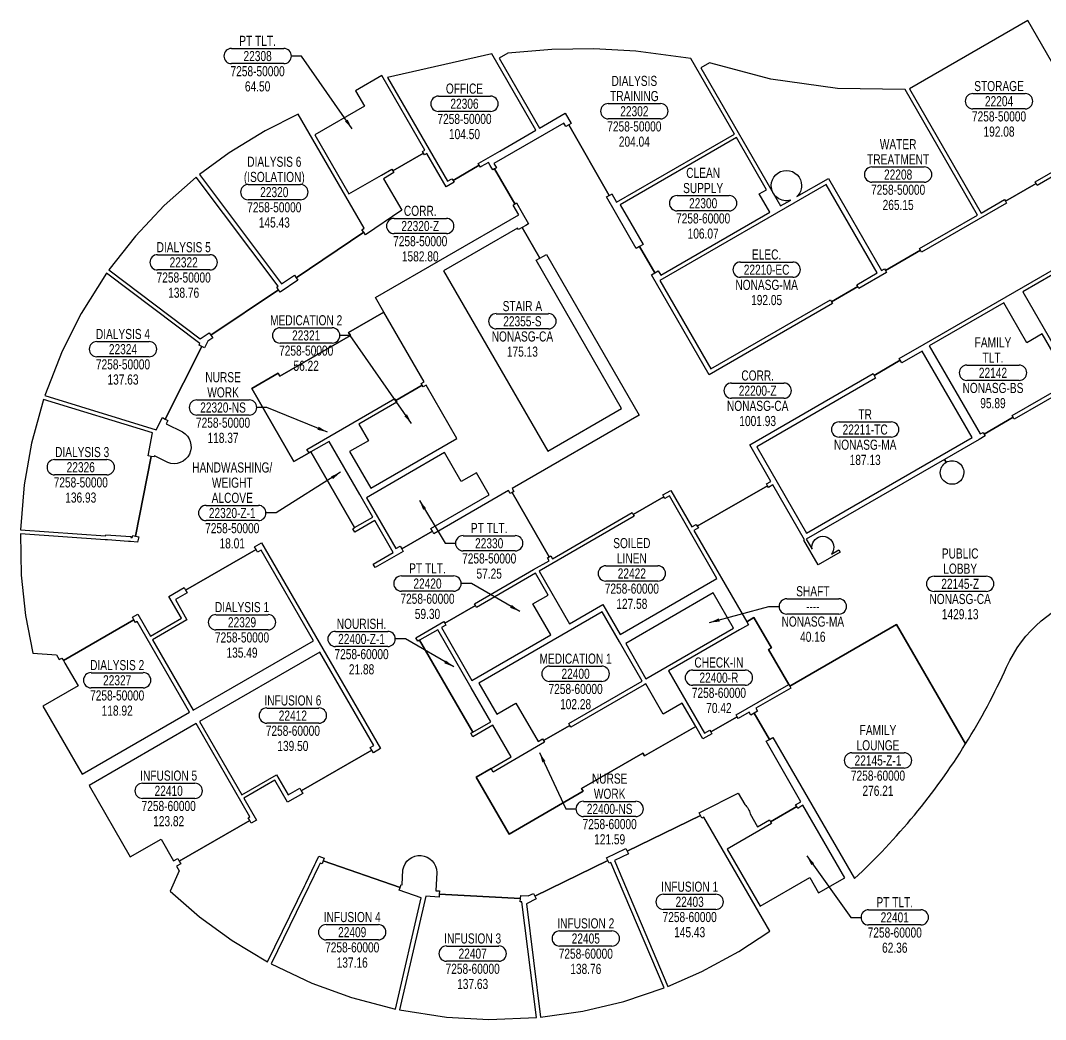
# Model space of a CAD drawing. Extents: x -1348 to 2182, y 5203 to 7501.
# Drawn here: x -1348 to -132, y 5203 to 6388 of the extents above; entities that cross this region are included whole.
import ezdxf
from ezdxf.enums import TextEntityAlignment as Align

# ---------------------------------------------------------------- set-up
doc = ezdxf.new("R2010")
doc.units = 0
doc.header["$LTSCALE"] = 48
doc.header["$MEASUREMENT"] = 0
doc.layers.get('0').update_dxf_attribs({"linetype": 'CONTINUOUS'})
for name, color, linetype in [('AREA', 3, 'CONTINUOUS'), ('AREA2', 1, 'CONTINUOUS'), ('COSTC', 6, 'CONTINUOUS'), ('PLINE2', 5, 'CONTINUOUS'), ('ROOMNA', 4, 'CONTINUOUS'), ('ROOMNO', 4, 'CONTINUOUS'), ('ROOMOV', 4, 'CONTINUOUS')]:
    doc.layers.add(name, color=color, linetype=linetype)
doc.dimstyles.get("Standard").update_dxf_attribs({"dimtxt": 0.18, "dimasz": 12, "dimexe": 0.18, "dimexo": 0.0625, "dimgap": 0.09, "dimtad": 0, "dimtih": 1, "dimtoh": 1, "dimdec": 4, "dimzin": 0, "dimtxsty": 'STANDARD', "dimcen": 0.09, "dimazin": 3, "dimtfac": 1, "dimtdec": 4, "dimtofl": 0, "dimtmove": 0, "dimatfit": 3, "dimtolj": 1, "dimtzin": 0})

# ---------------------------------------------------------------- blocks, each defined once
blk = doc.blocks.new('ROOM')
at = {"layer": 'ROOMOV'}
for p, q in [((-31, 9), (31, 9)), ((31, -9), (-31, -9))]:
    blk.add_line(p, q, dxfattribs=at)
for centre, start, end in [((-31, 0), 90, 270), ((31, 0), 270, 90)]:
    blk.add_arc(centre, 9.04, start, end, dxfattribs=at)
at = {"width": 0.75, "flags": 1}
for tag, p in [('FLFIN', (-60, -36)), ('ICRA', (60, -36)), ('FLTYPE', (-60, -48)), ('USER1', (60, -48)), ('FLCOND', (-60, -60)), ('USER2', (60, -60)), ('WLFIN', (-60, -72)), ('SITE', (-24, -72)), ('UCODE', (24, -72)), ('USER3', (60, -72)), ('WLTYPE', (-60, -84)), ('BLDG', (-24, -84)), ('UDESC', (24, -84)), ('USER4', (60, -84)), ('WLCOND', (-60, -96)), ('FLR', (-24, -96)), ('FCODE', (24, -96)), ('USER5', (60, -96)), ('CLFIN', (-60, -108)), ('COSTCD', (-24, -108)), ('FDESC', (24, -108)), ('USER6', (60, -108)), ('CLTYPE', (-60, -120)), ('DEPTD', (-24, -120)), ('DIVISION', (24, -120)), ('USER7', (60, -120)), ('CLCOND', (-60, -132)), ('RDES', (-24, -132)), ('CONTACT', (24, -132)), ('USER8', (60, -132)), ('CLHT', (-60, -144)), ('CHDATE', (-24, -144)), ('OCCUP', (24, -144)), ('BLOCK', (60, -144)), ('BASE', (-60, -156)), ('CBACK', (-24, -156)), ('PRCONTACT', (24, -156)), ('BLOCK2', (60, -156))]:
    blk.add_attdef(tag, text='', height=6, dxfattribs=at).set_placement(p, align=Align.MIDDLE_CENTER)
at = {"layer": 'AREA', "width": 0.75}
blk.add_attdef('AREA', text='', height=12, dxfattribs=at).set_placement((0, -36), align=Align.MIDDLE_CENTER)
at = {"layer": 'AREA2', "width": 0.75}
blk.add_attdef('AREA2', text='', height=12, dxfattribs=at).set_placement((0, -36), align=Align.MIDDLE_CENTER)
at = {"layer": 'COSTC', "width": 0.75}
blk.add_attdef('COSTC', text='', height=12, dxfattribs=at).set_placement((0, -18), align=Align.MIDDLE_CENTER)
at = {"layer": 'ROOMNA', "width": 0.75}
for tag, p in [('RMNAA', (0, 54)), ('RMNAB', (0, 36)), ('RMNAC', (0, 18))]:
    blk.add_attdef(tag, text='', height=12, dxfattribs=at).set_placement(p, align=Align.MIDDLE_CENTER)
at = {"layer": 'ROOMNO', "width": 0.75}
blk.add_attdef('RMNU', text='', height=12, dxfattribs=at).set_placement((0, 0), align=Align.MIDDLE_CENTER)

msp = doc.modelspace()

# ---------------------------------------------------------------- linework, layer by layer
at = {"layer": 'PLINE2', "color": 6}
for points in [[(-131.2, 6349.8), (-153.4, 6388.3), (-293.7, 6307.3), (-208.7, 6160), (-181, 6176), (-179.8, 6173.9), (-143.4, 6194.9), (-144.6, 6197), (-68.4, 6241), (-131.2, 6349.8)], [(-789.1, 6348.9), (-912.8, 6320.9), (-841.7, 6197.7), (-836.4, 6200.7), (-835.1, 6198.6), (-804, 6216.6), (-805.2, 6218.7), (-804.3, 6219.2), (-779.7, 6233.5), (-760.5, 6244.5), (-736.8, 6258.2)], [(-553.2, 6343.4), (-618.1, 6351.9), (-668, 6354.6), (-718, 6354), (-770, 6349.5), (-780.4, 6343.5), (-732.5, 6260.7), (-701.9, 6278.4), (-694.9, 6266.2), (-695.1, 6266.1), (-697.9, 6264.5), (-649.8, 6180.9), (-646.9, 6182.5), (-646.7, 6182.7), (-641, 6172.9), (-501.3, 6253.6)], [(-919.7, 6323.1), (-950.9, 6305.1), (-940.3, 6286.9), (-999.2, 6252.9), (-958.6, 6182.7), (-920.1, 6204.9), (-920.1, 6204.9), (-907.6, 6212.1), (-906.4, 6210), (-870, 6231), (-871.3, 6233.1), (-868.6, 6234.6)], [(-1018.8, 6277.1), (-1057.9, 6257.4), (-1100.6, 6231.4), (-1135.9, 6205.5), (-1038.4, 6076), (-1023.1, 6086.3), (-1021.1, 6083.3), (-941.1, 6137.2), (-943.1, 6140.2), (-940.7, 6141.9)], [(-471.8, 6182.6), (-463.2, 6187.6), (-498.9, 6249.4), (-636.9, 6169.7), (-624.2, 6147.8), (-609.7, 6122.6), (-613.7, 6120.3), (-595.7, 6089.1), (-591.7, 6091.4), (-588.7, 6086.2), (-459.3, 6160.9)], [(-1139.7, 6202.4), (-1177.6, 6168.9), (-1211.9, 6132.5), (-1243.2, 6092.8), (-1134.9, 6010.9), (-1124.3, 6018), (-1122.3, 6015), (-1042.3, 6069), (-1044.3, 6072), (-1042.4, 6073.3)], [(-355, 6072.8), (-356.2, 6075), (-332.1, 6088.9), (-392.6, 6193.7), (-589.8, 6079.8), (-529.3, 5975), (-387.4, 6057), (-386.2, 6054.8)], [(-736.6, 6103.9), (-732.2, 6106.4), (-753.2, 6142.8), (-757.6, 6140.3), (-758.6, 6142), (-846.3, 6091.4), (-722.8, 5877.5), (-635.1, 5928.1)], [(-1246, 6088.8), (-1276.2, 6040.9), (-1298.8, 5996.2), (-1319.4, 5943.5), (-1187.1, 5903), (-1179.9, 5917.3), (-1176.6, 5915.6), (-1133.2, 6001.8), (-1136.4, 6003.4), (-1135.5, 6005.2)], [(-103.1, 5959.4), (-136.1, 6016.6), (-154.3, 6006.1), (-181.7, 6053.5), (-270.1, 6002.4), (-209.7, 5897.9), (-206.4, 5899.8), (-205.2, 5897.7), (-170.5, 5917.7), (-171.7, 5919.8)], [(-904.1, 5939.9), (-902.9, 5937.8), (-871.7, 5955.8), (-873, 5957.9), (-869.5, 5959.9), (-917.1, 6042.4), (-958.9, 6018.3), (-956.9, 6014.8), (-1040.7, 5966.4), (-1042.7, 5969.9), (-1073.9, 5951.9), (-1023.8, 5865.2), (-1005.9, 5875.5), (-1008.4, 5879.7)], [(-278.4, 5996.2), (-302.7, 5982.2), (-304.5, 5985.4), (-335.7, 5967.4), (-333.9, 5964.2), (-474.8, 5882.8), (-415.7, 5780.4), (-219.3, 5893.8)], [(-830.6, 5892.6), (-867.1, 5955.7), (-870.5, 5953.7), (-871.7, 5955.8), (-902.9, 5937.8), (-901.7, 5935.7), (-946.9, 5909.6), (-935.5, 5889.9), (-957.8, 5877), (-932.7, 5833.6)], [(-1191.4, 5899.3), (-1320.9, 5938.8), (-1335, 5887), (-1343.7, 5837.7), (-1348, 5784.2), (-1247.2, 5777.2), (-1247.1, 5778.3), (-1217.2, 5776.3), (-1217.3, 5775.1), (-1215.6, 5775), (-1215.1, 5777.4), (-1211.6, 5776.7), (-1193.2, 5871.4), (-1196.7, 5872.1)], [(-982.1, 5889.2), (-1003.8, 5876.7), (-951.9, 5786.9), (-930.3, 5799.4), (-945.7, 5826.1)], [(-792.1, 5825.9), (-807.1, 5851.9), (-825.3, 5841.4), (-845.2, 5875.8), (-937.8, 5822.3), (-903, 5761.9), (-897.8, 5764.9), (-896, 5761.8), (-859.6, 5782.8), (-861.4, 5785.9)], [(-578.5, 5824.4), (-583.7, 5821.4), (-584.9, 5823.5), (-621.3, 5802.5), (-620.1, 5800.4), (-732.9, 5735.2), (-696.8, 5672.7), (-657.4, 5695.5), (-637, 5660.2), (-522.1, 5726.6)], [(-1062.8, 5760.2), (-1067, 5757.8), (-1068.8, 5760.9), (-1152.4, 5712.7), (-1150.6, 5709.5), (-1164.5, 5701.5), (-1150.7, 5677.6), (-1191.7, 5653.9), (-1143.4, 5570.2), (-1000.7, 5652.6)], [(-740.3, 5696.3), (-722.1, 5706.8), (-737.1, 5732.8), (-807.3, 5692.3), (-808.6, 5694.4), (-844.9, 5673.4), (-843.7, 5671.3), (-848.9, 5668.3), (-812.8, 5605.7), (-719.2, 5659.8)], [(-502.3, 5667.7), (-526.4, 5709.4), (-630.3, 5649.4), (-606.2, 5607.7)], [(-637.5, 5651.3), (-658, 5686.8), (-804.4, 5602.2), (-783.3, 5565.5), (-760.4, 5578.7), (-734.2, 5533.3), (-728.9, 5536.4), (-727.6, 5534.3), (-696.5, 5552.3), (-697.7, 5554.4), (-610.6, 5604.7), (-637.5, 5651.3)], [(-460.9, 5642.4), (-457.4, 5644.4), (-478.1, 5680.2), (-486.7, 5675.2), (-484.7, 5671.7), (-495.1, 5665.7), (-495.1, 5665.7), (-579.6, 5617), (-536.9, 5543), (-530.6, 5546.7), (-529.4, 5544.6), (-498.2, 5562.6), (-499.4, 5564.7), (-436.9, 5600.8)], [(-1209.7, 5675.4), (-1211.8, 5674.2), (-1213.6, 5677.3), (-1297.2, 5629.1), (-1295.4, 5625.9), (-1279.9, 5599.2), (-1321.6, 5575.1), (-1274.9, 5494.3), (-1147.6, 5567.8)], [(-813.4, 5597), (-853.1, 5665.8), (-874.8, 5653.3), (-811.8, 5544.1), (-790.1, 5556.6), (-813.4, 5597)], [(-992.9, 5639.2), (-1135.7, 5556.8), (-1085.6, 5470.1), (-1044.6, 5493.8), (-1030.8, 5469.9), (-1016.9, 5477.9), (-1015.1, 5474.8), (-931.5, 5523), (-933.3, 5526.2), (-929.1, 5528.6)], [(-547.2, 5551.1), (-563.2, 5578.8), (-585.8, 5565.8), (-606.4, 5601.5), (-608.2, 5600.5), (-608.2, 5600.5), (-695.3, 5550.2), (-696.5, 5552.3), (-727.6, 5534.3), (-726.4, 5532.2), (-787.4, 5497), (-789.8, 5501.2), (-807.8, 5490.9), (-768.7, 5423.2), (-680.6, 5474.1), (-682.6, 5477.6), (-610.1, 5519.4), (-608.1, 5516)], [(-1139.9, 5554.4), (-1266.9, 5481.1), (-1217.9, 5396.2), (-1181.5, 5417.2), (-1166.6, 5391.5), (-1161.7, 5394.3), (-1159.8, 5391.2), (-1076.3, 5439.5), (-1078.1, 5442.6), (-1076, 5443.8)], [(-420, 5457.5), (-426.2, 5453.9), (-427.4, 5456), (-458.6, 5438), (-457.4, 5435.9), (-510, 5405.6), (-470.9, 5337.8), (-412, 5371.8), (-401.5, 5353.6), (-370.3, 5371.6)], [(-537.5, 5443.5), (-540.1, 5442.2), (-541.7, 5445.5), (-628.5, 5403.2), (-626.9, 5399.9), (-643.4, 5391.9), (-580.1, 5242.7), (-540, 5260.3), (-496, 5284.2), (-459.4, 5308.3)], [(-873, 5347.7), (-899.1, 5356.7), (-898, 5360.1), (-989.2, 5391.5), (-990.4, 5388.1), (-992.7, 5388.9), (-993.4, 5387.4), (-994.5, 5385.1), (-1005.5, 5362.6), (-1006.6, 5360.4), (-1051, 5269.6), (-1002.4, 5246.6), (-955.4, 5229.5), (-903.4, 5215.8)], [(-647.8, 5389.7), (-649.8, 5388.7), (-651.4, 5392), (-738.1, 5349.7), (-736.5, 5346.4), (-748.1, 5340.8), (-731.3, 5206.1), (-681.2, 5213.3), (-632.6, 5224.9), (-584.6, 5240.9)], [(-753.3, 5343.1), (-755.3, 5343.2), (-755.1, 5346.8), (-851.4, 5352.3), (-851.6, 5348.7), (-867.5, 5349.6), (-898.7, 5214.8), (-842.7, 5206.3), (-792.7, 5203.5), (-736.1, 5205.7)]]:
    msp.add_lwpolyline(points, close=True, dxfattribs=at)
for points in [[(-298.8, 6306.4), (-379, 6307.8), (-458.2, 6318.9), (-530.7, 6338.3), (-541.1, 6332.3), (-446.5, 6168.4), (-434.5, 6175.2, -0.501111), (-457.6, 6192.5, -1), (-421.6, 6192.5, -0.205561), (-427.2, 6179.5), (-389.8, 6201.1), (-326.7, 6091.9), (-323.2, 6093.9), (-322, 6091.8), (-280.5, 6115.8), (-281.7, 6117.9), (-212.9, 6157.6)], [(-807.8, 5490.9), (-789.8, 5501.2), (-789.8, 5501.2), (-766, 5515), (-787.7, 5552.4), (-811.5, 5538.7), (-813.9, 5542.9), (-811.8, 5544.1), (-874.8, 5653.3), (-876.9, 5652.1), (-879.4, 5656.3), (-846.1, 5675.5), (-844.9, 5673.4), (-808.6, 5694.4), (-809.8, 5696.5), (-739.5, 5737), (-721.2, 5747.6), (-723.2, 5751.1), (-721.1, 5752.3), (-765.1, 5828.5), (-767.2, 5827.3), (-769.2, 5830.7), (-857.8, 5779.6), (-859.6, 5782.8), (-896, 5761.8), (-894.1, 5758.6), (-927.4, 5739.4), (-929.8, 5743.6), (-906, 5757.4), (-927.8, 5795.2), (-951.6, 5781.4), (-954.1, 5785.6), (-951.9, 5786.9), (-1003.8, 5876.7), (-1005.9, 5875.5), (-1005.9, 5875.5), (-1023.8, 5865.2), (-1073.9, 5951.9), (-1042.7, 5969.9), (-1040.7, 5966.4), (-956.9, 6014.8), (-958.9, 6018.3), (-917.1, 6042.4), (-927.1, 6059.6), (-757.1, 6157.7), (-763.9, 6169.5), (-761.8, 6170.7), (-785.8, 6212.3), (-787.9, 6211.1), (-790.9, 6216.3), (-790.9, 6216.3), (-793.1, 6220.1), (-801.9, 6215), (-802.7, 6214.5), (-804, 6216.6), (-835.1, 6198.6), (-833.9, 6196.5), (-843.4, 6191), (-866.2, 6230.4), (-868.8, 6228.9), (-870, 6231), (-906.4, 6210), (-905.2, 6207.9), (-917.6, 6200.7), (-896, 6163.3), (-939.1, 6134.2), (-941.1, 6137.2), (-1021.1, 6083.3), (-1019.1, 6080.3), (-1040.2, 6066), (-1042.3, 6069), (-1122.3, 6015), (-1120.2, 6012), (-1125.9, 6008.2), (-1130, 6000.2), (-1133.2, 6001.8), (-1176.6, 5915.6), (-1173.4, 5914), (-1175.4, 5910.1), (-1155.9, 5900.4, -0.923681), (-1173.4, 5864), (-1189.4, 5872), (-1189.6, 5870.7), (-1193.2, 5871.4), (-1211.6, 5776.7), (-1208, 5776), (-1209.2, 5769.7), (-1217.6, 5770.3), (-1220.1, 5770.4), (-1245.1, 5772.2), (-1247.6, 5772.3), (-1348.2, 5779.3), (-1347.3, 5730.4), (-1342.2, 5682.7), (-1333.5, 5637.8), (-1305.4, 5635.8), (-1302.2, 5630.3), (-1299, 5632.2), (-1297.2, 5629.1), (-1213.6, 5677.3), (-1215.4, 5680.5), (-1209.1, 5684.1), (-1194.1, 5658.1), (-1157.3, 5679.4), (-1172.3, 5705.3), (-1154.2, 5715.8), (-1152.4, 5712.7), (-1068.8, 5760.9), (-1070.6, 5764.1), (-1062.2, 5768.9), (-921.2, 5524.7), (-929.6, 5519.8), (-931.5, 5523), (-1015.1, 5474.8), (-1013.2, 5471.7), (-1031.4, 5461.2), (-1046.4, 5487.2), (-1083.2, 5465.9), (-1068.2, 5439.9), (-1074.5, 5436.3), (-1076.3, 5439.5), (-1159.8, 5391.2), (-1158, 5388.1), (-1163, 5385.2), (-1159.8, 5379.7), (-1170.8, 5355.6), (-1136, 5325.4), (-1097.1, 5297.2), (-1055.3, 5271.9), (-1011, 5362.5), (-1009.9, 5364.8), (-998.9, 5387.2), (-997.8, 5389.5), (-994.1, 5397), (-988, 5395), (-989.2, 5391.5), (-898, 5360.1), (-896.8, 5363.5), (-895.6, 5363.1), (-894.5, 5380.9, -0.923681), (-854.3, 5377.9), (-855.6, 5356.2), (-851.2, 5355.9), (-851.4, 5352.3), (-755.1, 5346.8), (-754.8, 5350.5), (-745.9, 5350), (-739.7, 5353), (-738.1, 5349.7), (-651.4, 5392), (-653, 5395.3), (-630, 5406.4), (-628.5, 5403.2), (-541.7, 5445.5), (-543.3, 5448.7), (-540.9, 5449.9), (-496.9, 5471.9), (-489.1, 5458.5, -0.167779), (-482.6, 5447.2), (-473.9, 5432.1), (-459.8, 5440.2), (-458.6, 5438), (-427.4, 5456), (-428.7, 5458.2), (-422.4, 5461.8), (-463.8, 5533.4), (-459.8, 5535.7), (-477.8, 5566.9), (-481.8, 5564.6), (-483.8, 5568.1), (-497, 5560.4), (-498.2, 5562.6), (-529.4, 5544.6), (-528.2, 5542.4), (-538.7, 5536.4), (-547.2, 5551.1), (-608.1, 5516), (-610.1, 5519.4), (-682.6, 5477.6), (-680.6, 5474.1), (-768.7, 5423.2)], [(-52.6, 6128), (-159.3, 6066.4), (-86.5, 5940.3), (-88.6, 5939.1), (-67.6, 5902.7), (-65.5, 5903.9), (-62.5, 5898.7), (-11.1, 5928.4, -0.01428), (-32.1, 5956), (-25.2, 5960.9), (26.6, 5990.8)], [(-227.1, 5530.3), (-308.9, 5671.9), (-435.6, 5598.7), (-434.4, 5596.6), (-475.8, 5572.7), (-473.8, 5569.2), (-477.8, 5566.9), (-459.8, 5535.7), (-455.8, 5538), (-359, 5370.5, 0.066788)]]:
    msp.add_lwpolyline(points, format="xyb", close=True, dxfattribs=at)
msp.add_lwpolyline([(82.1, 6322.2), (-142.1, 6192.8), (-143.4, 6194.9), (-179.8, 6173.9), (-178.5, 6171.8), (-279.2, 6113.6), (-280.5, 6115.8), (-322, 6091.8), (-320.8, 6089.6), (-353.7, 6070.6), (-355, 6072.8), (-386.2, 6054.8), (-384.9, 6052.6), (-531.2, 5968.2), (-599.7, 6086.8), (-595.7, 6089.1), (-613.7, 6120.3), (-617.7, 6118), (-652.9, 6179.1), (-649.8, 6180.9), (-697.9, 6264.5), (-701.2, 6262.6), (-703.6, 6266.7), (-786.7, 6218.7), (-783.7, 6213.5), (-785.8, 6212.3), (-761.8, 6170.7), (-759.7, 6172), (-752.9, 6160.2), (-745.4, 6147.3), (-748.9, 6145.3), (-748.9, 6145.3), (-753.2, 6142.8), (-732.2, 6106.4), (-727.9, 6108.9), (-727.9, 6108.9), (-724.4, 6110.9), (-614.3, 5920.2), (-765, 5833.2), (-763, 5829.7), (-765.1, 5828.5), (-721.1, 5752.3), (-719, 5753.5), (-717, 5750), (-622.5, 5804.6), (-621.3, 5802.5), (-584.9, 5823.5), (-586.1, 5825.6), (-576.7, 5831), (-551.7, 5787.7), (-546.5, 5790.7), (-545.3, 5788.6), (-462.1, 5836.6), (-463.4, 5838.7), (-458.2, 5841.7), (-483.2, 5885), (-336.9, 5969.5), (-335.7, 5967.4), (-304.5, 5985.4), (-305.7, 5987.5), (-276.2, 6004.5), (-276.2, 6004.5), (-50.8, 6134.6)], dxfattribs=at)
msp.add_lwpolyline([(-100.7, 5955.2), (-169.3, 5915.6), (-170.5, 5917.7), (-205.2, 5897.7), (-203.9, 5895.6), (-210.9, 5891.5), (-210.9, 5891.5), (-252.1, 5867.7), (-250.1, 5864.3, -0.57735), (-229.1, 5852.2, -1), (-257.1, 5852.2, -0.267949), (-250.1, 5864.3), (-252.1, 5867.7), (-416, 5773.1), (-409.2, 5761.5), (-409.3, 5761.8, -0.035715), (-409.4, 5763.7, -1), (-383.4, 5763.7, -0.171596), (-386.3, 5755.5), (-377.3, 5760.7), (-375.8, 5757.9), (-402.1, 5742.8), (-418.9, 5771.9), (-418.1, 5772.3), (-455.7, 5837.5), (-460.9, 5834.5), (-462.1, 5836.6), (-545.3, 5788.6), (-544.1, 5786.5), (-549.3, 5783.5), (-486.7, 5675.2), (-478.1, 5680.2), (-457.4, 5644.4), (-460.9, 5642.4), (-436.9, 5600.8), (-436.9, 5600.8), (-435.6, 5598.7), (-308.9, 5671.9), (-227.1, 5530.3, 0.03322), (-178.4, 5621.5, -0.468787), (54.2, 5685.8)], format="xyb", dxfattribs=at)

# ---------------------------------------------------------------- block references
at = {"layer": 'ROOMNO'}
ref = msp.add_blockref('ROOM', (-1066.9, 6346.2), dxfattribs=at)
ref.add_attrib('RMNU', '22308', dxfattribs={"height": 12, "width": 0.75}).set_placement((-1066.9, 6346.2), align=Align.MIDDLE_CENTER)
ref.add_attrib('RMNAC', 'PT TLT.', dxfattribs={"layer": 'ROOMNA', "height": 12, "width": 0.75}).set_placement((-1066.9, 6364.2), align=Align.MIDDLE_CENTER)
ref.add_attrib('COSTC', '7258-50000', dxfattribs={"layer": 'COSTC', "height": 12, "width": 0.75}).set_placement((-1066.9, 6328.2), align=Align.MIDDLE_CENTER)
ref.add_attrib('AREA2', '64.50', dxfattribs={"layer": 'AREA2', "height": 12, "width": 0.75}).set_placement((-1066.9, 6310.2), align=Align.MIDDLE_CENTER)
ref = msp.add_blockref('ROOM', (-620, 6280.7), dxfattribs=at)
ref.add_attrib('RMNU', '22302', dxfattribs={"height": 12, "width": 0.75}).set_placement((-620, 6280.7), align=Align.MIDDLE_CENTER)
ref.add_attrib('RMNAB', 'DIALYSIS', dxfattribs={"layer": 'ROOMNA', "height": 12, "width": 0.75}).set_placement((-620, 6316.7), align=Align.MIDDLE_CENTER)
ref.add_attrib('RMNAC', 'TRAINING', dxfattribs={"layer": 'ROOMNA', "height": 12, "width": 0.75}).set_placement((-620, 6298.7), align=Align.MIDDLE_CENTER)
ref.add_attrib('COSTC', '7258-50000', dxfattribs={"layer": 'COSTC', "height": 12, "width": 0.75}).set_placement((-620, 6262.7), align=Align.MIDDLE_CENTER)
ref.add_attrib('AREA2', '204.04', dxfattribs={"layer": 'AREA2', "height": 12, "width": 0.75}).set_placement((-620, 6244.7), align=Align.MIDDLE_CENTER)
ref = msp.add_blockref('ROOM', (-821.5, 6289.6), dxfattribs=at)
ref.add_attrib('RMNU', '22306', dxfattribs={"height": 12, "width": 0.75}).set_placement((-821.5, 6289.6), align=Align.MIDDLE_CENTER)
ref.add_attrib('RMNAC', 'OFFICE', dxfattribs={"layer": 'ROOMNA', "height": 12, "width": 0.75}).set_placement((-821.5, 6307.6), align=Align.MIDDLE_CENTER)
ref.add_attrib('COSTC', '7258-50000', dxfattribs={"layer": 'COSTC', "height": 12, "width": 0.75}).set_placement((-821.5, 6271.6), align=Align.MIDDLE_CENTER)
ref.add_attrib('AREA2', '104.50', dxfattribs={"layer": 'AREA2', "height": 12, "width": 0.75}).set_placement((-821.5, 6253.6), align=Align.MIDDLE_CENTER)
ref = msp.add_blockref('ROOM', (-187.4, 6292.6), dxfattribs=at)
ref.add_attrib('RMNU', '22204', dxfattribs={"height": 12, "width": 0.75}).set_placement((-187.4, 6292.6), align=Align.MIDDLE_CENTER)
ref.add_attrib('RMNAC', 'STORAGE', dxfattribs={"layer": 'ROOMNA', "height": 12, "width": 0.75}).set_placement((-187.4, 6310.6), align=Align.MIDDLE_CENTER)
ref.add_attrib('COSTC', '7258-50000', dxfattribs={"layer": 'COSTC', "height": 12, "width": 0.75}).set_placement((-187.4, 6274.6), align=Align.MIDDLE_CENTER)
ref.add_attrib('AREA2', '192.08', dxfattribs={"layer": 'AREA2', "height": 12, "width": 0.75}).set_placement((-187.4, 6256.6), align=Align.MIDDLE_CENTER)
ref = msp.add_blockref('ROOM', (-307.1, 6205.6), dxfattribs=at)
ref.add_attrib('RMNU', '22208', dxfattribs={"height": 12, "width": 0.75}).set_placement((-307.1, 6205.6), align=Align.MIDDLE_CENTER)
ref.add_attrib('RMNAB', 'WATER', dxfattribs={"layer": 'ROOMNA', "height": 12, "width": 0.75}).set_placement((-307.1, 6241.6), align=Align.MIDDLE_CENTER)
ref.add_attrib('RMNAC', 'TREATMENT', dxfattribs={"layer": 'ROOMNA', "height": 12, "width": 0.75}).set_placement((-307.1, 6223.6), align=Align.MIDDLE_CENTER)
ref.add_attrib('COSTC', '7258-50000', dxfattribs={"layer": 'COSTC', "height": 12, "width": 0.75}).set_placement((-307.1, 6187.6), align=Align.MIDDLE_CENTER)
ref.add_attrib('AREA2', '265.15', dxfattribs={"layer": 'AREA2', "height": 12, "width": 0.75}).set_placement((-307.1, 6169.6), align=Align.MIDDLE_CENTER)
ref = msp.add_blockref('ROOM', (-1047.1, 6184.8), dxfattribs=at)
ref.add_attrib('RMNU', '22320', dxfattribs={"height": 12, "width": 0.75}).set_placement((-1047.1, 6184.8), align=Align.MIDDLE_CENTER)
ref.add_attrib('RMNAB', 'DIALYSIS 6', dxfattribs={"layer": 'ROOMNA', "height": 12, "width": 0.75}).set_placement((-1047.1, 6220.8), align=Align.MIDDLE_CENTER)
ref.add_attrib('RMNAC', '(ISOLATION)', dxfattribs={"layer": 'ROOMNA', "height": 12, "width": 0.75}).set_placement((-1047.1, 6202.8), align=Align.MIDDLE_CENTER)
ref.add_attrib('COSTC', '7258-50000', dxfattribs={"layer": 'COSTC', "height": 12, "width": 0.75}).set_placement((-1047.1, 6166.8), align=Align.MIDDLE_CENTER)
ref.add_attrib('AREA2', '145.43', dxfattribs={"layer": 'AREA2', "height": 12, "width": 0.75}).set_placement((-1047.1, 6148.8), align=Align.MIDDLE_CENTER)
ref = msp.add_blockref('ROOM', (-538.4, 6171.6), dxfattribs=at)
ref.add_attrib('RMNU', '22300', dxfattribs={"height": 12, "width": 0.75}).set_placement((-538.4, 6171.6), align=Align.MIDDLE_CENTER)
ref.add_attrib('RMNAB', 'CLEAN', dxfattribs={"layer": 'ROOMNA', "height": 12, "width": 0.75}).set_placement((-538.4, 6207.6), align=Align.MIDDLE_CENTER)
ref.add_attrib('RMNAC', 'SUPPLY', dxfattribs={"layer": 'ROOMNA', "height": 12, "width": 0.75}).set_placement((-538.4, 6189.6), align=Align.MIDDLE_CENTER)
ref.add_attrib('COSTC', '7258-60000', dxfattribs={"layer": 'COSTC', "height": 12, "width": 0.75}).set_placement((-538.4, 6153.6), align=Align.MIDDLE_CENTER)
ref.add_attrib('AREA2', '106.07', dxfattribs={"layer": 'AREA2', "height": 12, "width": 0.75}).set_placement((-538.4, 6135.6), align=Align.MIDDLE_CENTER)
ref = msp.add_blockref('ROOM', (-874, 6144.6), dxfattribs=at)
ref.add_attrib('RMNU', '22320-Z', dxfattribs={"height": 12, "width": 0.75}).set_placement((-874, 6144.6), align=Align.MIDDLE_CENTER)
ref.add_attrib('RMNAC', 'CORR.', dxfattribs={"layer": 'ROOMNA', "height": 12, "width": 0.75}).set_placement((-874, 6162.6), align=Align.MIDDLE_CENTER)
ref.add_attrib('COSTC', '7258-50000', dxfattribs={"layer": 'COSTC', "height": 12, "width": 0.75}).set_placement((-874, 6126.6), align=Align.MIDDLE_CENTER)
ref.add_attrib('AREA2', '1582.80', dxfattribs={"layer": 'AREA2', "height": 12, "width": 0.75}).set_placement((-874, 6108.6), align=Align.MIDDLE_CENTER)
ref = msp.add_blockref('ROOM', (-1154.6, 6101.5), dxfattribs=at)
ref.add_attrib('RMNU', '22322', dxfattribs={"height": 12, "width": 0.75}).set_placement((-1154.6, 6101.5), align=Align.MIDDLE_CENTER)
ref.add_attrib('RMNAC', 'DIALYSIS 5', dxfattribs={"layer": 'ROOMNA', "height": 12, "width": 0.75}).set_placement((-1154.6, 6119.5), align=Align.MIDDLE_CENTER)
ref.add_attrib('COSTC', '7258-50000', dxfattribs={"layer": 'COSTC', "height": 12, "width": 0.75}).set_placement((-1154.6, 6083.5), align=Align.MIDDLE_CENTER)
ref.add_attrib('AREA2', '138.76', dxfattribs={"layer": 'AREA2', "height": 12, "width": 0.75}).set_placement((-1154.6, 6065.5), align=Align.MIDDLE_CENTER)
ref = msp.add_blockref('ROOM', (-463.1, 6092.8), dxfattribs=at)
ref.add_attrib('RMNU', '22210-EC', dxfattribs={"height": 12, "width": 0.75}).set_placement((-463.1, 6092.8), align=Align.MIDDLE_CENTER)
ref.add_attrib('RMNAC', 'ELEC.', dxfattribs={"layer": 'ROOMNA', "height": 12, "width": 0.75}).set_placement((-463.1, 6110.8), align=Align.MIDDLE_CENTER)
ref.add_attrib('COSTC', 'NONASG-MA', dxfattribs={"layer": 'COSTC', "height": 12, "width": 0.75}).set_placement((-463.1, 6074.8), align=Align.MIDDLE_CENTER)
ref.add_attrib('AREA2', '192.05', dxfattribs={"layer": 'AREA2', "height": 12, "width": 0.75}).set_placement((-463.1, 6056.8), align=Align.MIDDLE_CENTER)
ref = msp.add_blockref('ROOM', (-752.8, 6031.6), dxfattribs=at)
ref.add_attrib('RMNU', '22355-S', dxfattribs={"height": 12, "width": 0.75}).set_placement((-752.8, 6031.6), align=Align.MIDDLE_CENTER)
ref.add_attrib('RMNAC', 'STAIR A', dxfattribs={"layer": 'ROOMNA', "height": 12, "width": 0.75}).set_placement((-752.8, 6049.6), align=Align.MIDDLE_CENTER)
ref.add_attrib('COSTC', 'NONASG-CA', dxfattribs={"layer": 'COSTC', "height": 12, "width": 0.75}).set_placement((-752.8, 6013.6), align=Align.MIDDLE_CENTER)
ref.add_attrib('AREA2', '175.13', dxfattribs={"layer": 'AREA2', "height": 12, "width": 0.75}).set_placement((-752.8, 5995.6), align=Align.MIDDLE_CENTER)
ref = msp.add_blockref('ROOM', (-1009.3, 6014.8), dxfattribs=at)
ref.add_attrib('RMNU', '22321', dxfattribs={"height": 12, "width": 0.75}).set_placement((-1009.3, 6014.8), align=Align.MIDDLE_CENTER)
ref.add_attrib('RMNAC', 'MEDICATION 2', dxfattribs={"layer": 'ROOMNA', "height": 12, "width": 0.75}).set_placement((-1009.3, 6032.8), align=Align.MIDDLE_CENTER)
ref.add_attrib('COSTC', '7258-50000', dxfattribs={"layer": 'COSTC', "height": 12, "width": 0.75}).set_placement((-1009.3, 5996.8), align=Align.MIDDLE_CENTER)
ref.add_attrib('AREA2', '56.22', dxfattribs={"layer": 'AREA2', "height": 12, "width": 0.75}).set_placement((-1009.3, 5978.8), align=Align.MIDDLE_CENTER)
ref = msp.add_blockref('ROOM', (-1226.6, 5998.5), dxfattribs=at)
ref.add_attrib('RMNU', '22324', dxfattribs={"height": 12, "width": 0.75}).set_placement((-1226.6, 5998.5), align=Align.MIDDLE_CENTER)
ref.add_attrib('RMNAC', 'DIALYSIS 4', dxfattribs={"layer": 'ROOMNA', "height": 12, "width": 0.75}).set_placement((-1226.6, 6016.5), align=Align.MIDDLE_CENTER)
ref.add_attrib('COSTC', '7258-50000', dxfattribs={"layer": 'COSTC', "height": 12, "width": 0.75}).set_placement((-1226.6, 5980.5), align=Align.MIDDLE_CENTER)
ref.add_attrib('AREA2', '137.63', dxfattribs={"layer": 'AREA2', "height": 12, "width": 0.75}).set_placement((-1226.6, 5962.5), align=Align.MIDDLE_CENTER)
ref = msp.add_blockref('ROOM', (-194.6, 5970.5), dxfattribs=at)
ref.add_attrib('RMNU', '22142', dxfattribs={"height": 12, "width": 0.75}).set_placement((-194.6, 5970.5), align=Align.MIDDLE_CENTER)
ref.add_attrib('RMNAB', 'FAMILY', dxfattribs={"layer": 'ROOMNA', "height": 12, "width": 0.75}).set_placement((-194.6, 6006.5), align=Align.MIDDLE_CENTER)
ref.add_attrib('RMNAC', 'TLT.', dxfattribs={"layer": 'ROOMNA', "height": 12, "width": 0.75}).set_placement((-194.6, 5988.5), align=Align.MIDDLE_CENTER)
ref.add_attrib('COSTC', 'NONASG-BS', dxfattribs={"layer": 'COSTC', "height": 12, "width": 0.75}).set_placement((-194.6, 5952.5), align=Align.MIDDLE_CENTER)
ref.add_attrib('AREA2', '95.89', dxfattribs={"layer": 'AREA2', "height": 12, "width": 0.75}).set_placement((-194.6, 5934.5), align=Align.MIDDLE_CENTER)
ref = msp.add_blockref('ROOM', (-1107.9, 5929.3), dxfattribs=at)
ref.add_attrib('RMNU', '22320-NS', dxfattribs={"height": 12, "width": 0.75}).set_placement((-1107.9, 5929.3), align=Align.MIDDLE_CENTER)
ref.add_attrib('RMNAB', 'NURSE', dxfattribs={"layer": 'ROOMNA', "height": 12, "width": 0.75}).set_placement((-1107.9, 5965.3), align=Align.MIDDLE_CENTER)
ref.add_attrib('RMNAC', 'WORK', dxfattribs={"layer": 'ROOMNA', "height": 12, "width": 0.75}).set_placement((-1107.9, 5947.3), align=Align.MIDDLE_CENTER)
ref.add_attrib('COSTC', '7258-50000', dxfattribs={"layer": 'COSTC', "height": 12, "width": 0.75}).set_placement((-1107.9, 5911.3), align=Align.MIDDLE_CENTER)
ref.add_attrib('AREA2', '118.37', dxfattribs={"layer": 'AREA2', "height": 12, "width": 0.75}).set_placement((-1107.9, 5893.3), align=Align.MIDDLE_CENTER)
ref = msp.add_blockref('ROOM', (-473.7, 5949.3), dxfattribs=at)
ref.add_attrib('RMNU', '22200-Z', dxfattribs={"height": 12, "width": 0.75}).set_placement((-473.7, 5949.3), align=Align.MIDDLE_CENTER)
ref.add_attrib('RMNAC', 'CORR.', dxfattribs={"layer": 'ROOMNA', "height": 12, "width": 0.75}).set_placement((-473.7, 5967.3), align=Align.MIDDLE_CENTER)
ref.add_attrib('COSTC', 'NONASG-CA', dxfattribs={"layer": 'COSTC', "height": 12, "width": 0.75}).set_placement((-473.7, 5931.3), align=Align.MIDDLE_CENTER)
ref.add_attrib('AREA2', '1001.93', dxfattribs={"layer": 'AREA2', "height": 12, "width": 0.75}).set_placement((-473.7, 5913.3), align=Align.MIDDLE_CENTER)
ref = msp.add_blockref('ROOM', (-346.2, 5903.2), dxfattribs=at)
ref.add_attrib('RMNU', '22211-TC', dxfattribs={"height": 12, "width": 0.75}).set_placement((-346.2, 5903.2), align=Align.MIDDLE_CENTER)
ref.add_attrib('RMNAC', 'TR', dxfattribs={"layer": 'ROOMNA', "height": 12, "width": 0.75}).set_placement((-346.2, 5921.2), align=Align.MIDDLE_CENTER)
ref.add_attrib('COSTC', 'NONASG-MA', dxfattribs={"layer": 'COSTC', "height": 12, "width": 0.75}).set_placement((-346.2, 5885.2), align=Align.MIDDLE_CENTER)
ref.add_attrib('AREA2', '187.13', dxfattribs={"layer": 'AREA2', "height": 12, "width": 0.75}).set_placement((-346.2, 5867.2), align=Align.MIDDLE_CENTER)
ref = msp.add_blockref('ROOM', (-1276.7, 5858.5), dxfattribs=at)
ref.add_attrib('RMNU', '22326', dxfattribs={"height": 12, "width": 0.75}).set_placement((-1276.7, 5858.5), align=Align.MIDDLE_CENTER)
ref.add_attrib('RMNAC', ' DIALYSIS 3', dxfattribs={"layer": 'ROOMNA', "height": 12, "width": 0.75}).set_placement((-1276.7, 5876.5), align=Align.MIDDLE_CENTER)
ref.add_attrib('COSTC', '7258-50000', dxfattribs={"layer": 'COSTC', "height": 12, "width": 0.75}).set_placement((-1276.7, 5840.5), align=Align.MIDDLE_CENTER)
ref.add_attrib('AREA2', '136.93', dxfattribs={"layer": 'AREA2', "height": 12, "width": 0.75}).set_placement((-1276.7, 5822.5), align=Align.MIDDLE_CENTER)
ref = msp.add_blockref('ROOM', (-1097, 5804.2), dxfattribs=at)
ref.add_attrib('RMNU', '22320-Z-1', dxfattribs={"height": 12, "width": 0.75}).set_placement((-1097, 5804.2), align=Align.MIDDLE_CENTER)
ref.add_attrib('RMNAA', 'HANDWASHING/', dxfattribs={"layer": 'ROOMNA', "height": 12, "width": 0.75}).set_placement((-1097, 5858.2), align=Align.MIDDLE_CENTER)
ref.add_attrib('RMNAB', 'WEIGHT', dxfattribs={"layer": 'ROOMNA', "height": 12, "width": 0.75}).set_placement((-1097, 5840.2), align=Align.MIDDLE_CENTER)
ref.add_attrib('RMNAC', 'ALCOVE', dxfattribs={"layer": 'ROOMNA', "height": 12, "width": 0.75}).set_placement((-1097, 5822.2), align=Align.MIDDLE_CENTER)
ref.add_attrib('COSTC', '7258-50000', dxfattribs={"layer": 'COSTC', "height": 12, "width": 0.75}).set_placement((-1097, 5786.2), align=Align.MIDDLE_CENTER)
ref.add_attrib('AREA2', '18.01', dxfattribs={"layer": 'AREA2', "height": 12, "width": 0.75}).set_placement((-1097, 5768.2), align=Align.MIDDLE_CENTER)
ref = msp.add_blockref('ROOM', (-792.2, 5768.3), dxfattribs=at)
ref.add_attrib('RMNU', '22330', dxfattribs={"height": 12, "width": 0.75}).set_placement((-792.2, 5768.3), align=Align.MIDDLE_CENTER)
ref.add_attrib('RMNAC', 'PT TLT.', dxfattribs={"layer": 'ROOMNA', "height": 12, "width": 0.75}).set_placement((-792.2, 5786.3), align=Align.MIDDLE_CENTER)
ref.add_attrib('COSTC', '7258-50000', dxfattribs={"layer": 'COSTC', "height": 12, "width": 0.75}).set_placement((-792.2, 5750.3), align=Align.MIDDLE_CENTER)
ref.add_attrib('AREA2', '57.25', dxfattribs={"layer": 'AREA2', "height": 12, "width": 0.75}).set_placement((-792.2, 5732.3), align=Align.MIDDLE_CENTER)
ref = msp.add_blockref('ROOM', (-623, 5732.5), dxfattribs=at)
ref.add_attrib('RMNU', '22422', dxfattribs={"height": 12, "width": 0.75}).set_placement((-623, 5732.5), align=Align.MIDDLE_CENTER)
ref.add_attrib('RMNAB', 'SOILED', dxfattribs={"layer": 'ROOMNA', "height": 12, "width": 0.75}).set_placement((-623, 5768.5), align=Align.MIDDLE_CENTER)
ref.add_attrib('RMNAC', 'LINEN', dxfattribs={"layer": 'ROOMNA', "height": 12, "width": 0.75}).set_placement((-623, 5750.5), align=Align.MIDDLE_CENTER)
ref.add_attrib('COSTC', '7258-60000', dxfattribs={"layer": 'COSTC', "height": 12, "width": 0.75}).set_placement((-623, 5714.5), align=Align.MIDDLE_CENTER)
ref.add_attrib('AREA2', '127.58', dxfattribs={"layer": 'AREA2', "height": 12, "width": 0.75}).set_placement((-623, 5696.5), align=Align.MIDDLE_CENTER)
ref = msp.add_blockref('ROOM', (-233.5, 5720.2), dxfattribs=at)
ref.add_attrib('RMNU', '22145-Z', dxfattribs={"height": 12, "width": 0.75}).set_placement((-233.5, 5720.2), align=Align.MIDDLE_CENTER)
ref.add_attrib('RMNAB', 'PUBLIC', dxfattribs={"layer": 'ROOMNA', "height": 12, "width": 0.75}).set_placement((-233.5, 5756.2), align=Align.MIDDLE_CENTER)
ref.add_attrib('RMNAC', 'LOBBY', dxfattribs={"layer": 'ROOMNA', "height": 12, "width": 0.75}).set_placement((-233.5, 5738.2), align=Align.MIDDLE_CENTER)
ref.add_attrib('COSTC', 'NONASG-CA', dxfattribs={"layer": 'COSTC', "height": 12, "width": 0.75}).set_placement((-233.5, 5702.2), align=Align.MIDDLE_CENTER)
ref.add_attrib('AREA2', '1429.13', dxfattribs={"layer": 'AREA2', "height": 12, "width": 0.75}).set_placement((-233.5, 5684.2), align=Align.MIDDLE_CENTER)
ref = msp.add_blockref('ROOM', (-865.4, 5720.5), dxfattribs=at)
ref.add_attrib('RMNU', '22420', dxfattribs={"height": 12, "width": 0.75}).set_placement((-865.4, 5720.5), align=Align.MIDDLE_CENTER)
ref.add_attrib('RMNAC', 'PT TLT.', dxfattribs={"layer": 'ROOMNA', "height": 12, "width": 0.75}).set_placement((-865.4, 5738.5), align=Align.MIDDLE_CENTER)
ref.add_attrib('COSTC', '7258-60000', dxfattribs={"layer": 'COSTC', "height": 12, "width": 0.75}).set_placement((-865.4, 5702.5), align=Align.MIDDLE_CENTER)
ref.add_attrib('AREA2', '59.30', dxfattribs={"layer": 'AREA2', "height": 12, "width": 0.75}).set_placement((-865.4, 5684.5), align=Align.MIDDLE_CENTER)
ref = msp.add_blockref('ROOM', (-408.3, 5693.4), dxfattribs=at)
ref.add_attrib('RMNU', '----', dxfattribs={"height": 12, "width": 0.75}).set_placement((-408.3, 5693.4), align=Align.MIDDLE_CENTER)
ref.add_attrib('RMNAC', 'SHAFT', dxfattribs={"layer": 'ROOMNA', "height": 12, "width": 0.75}).set_placement((-408.3, 5711.4), align=Align.MIDDLE_CENTER)
ref.add_attrib('COSTC', 'NONASG-MA', dxfattribs={"layer": 'COSTC', "height": 12, "width": 0.75}).set_placement((-408.3, 5675.4), align=Align.MIDDLE_CENTER)
ref.add_attrib('AREA2', '40.16', dxfattribs={"layer": 'AREA2', "height": 12, "width": 0.75}).set_placement((-408.3, 5657.4), align=Align.MIDDLE_CENTER)
ref = msp.add_blockref('ROOM', (-1085.4, 5674.6), dxfattribs=at)
ref.add_attrib('RMNU', '22329', dxfattribs={"height": 12, "width": 0.75}).set_placement((-1085.4, 5674.6), align=Align.MIDDLE_CENTER)
ref.add_attrib('RMNAC', 'DIALYSIS 1', dxfattribs={"layer": 'ROOMNA', "height": 12, "width": 0.75}).set_placement((-1085.4, 5692.6), align=Align.MIDDLE_CENTER)
ref.add_attrib('COSTC', '7258-50000', dxfattribs={"layer": 'COSTC', "height": 12, "width": 0.75}).set_placement((-1085.4, 5656.6), align=Align.MIDDLE_CENTER)
ref.add_attrib('AREA2', '135.49', dxfattribs={"layer": 'AREA2', "height": 12, "width": 0.75}).set_placement((-1085.4, 5638.6), align=Align.MIDDLE_CENTER)
ref = msp.add_blockref('ROOM', (-943.6, 5654.8), dxfattribs=at)
ref.add_attrib('RMNU', '22400-Z-1', dxfattribs={"height": 12, "width": 0.75}).set_placement((-943.6, 5654.8), align=Align.MIDDLE_CENTER)
ref.add_attrib('RMNAC', 'NOURISH.', dxfattribs={"layer": 'ROOMNA', "height": 12, "width": 0.75}).set_placement((-943.6, 5672.8), align=Align.MIDDLE_CENTER)
ref.add_attrib('COSTC', '7258-60000', dxfattribs={"layer": 'COSTC', "height": 12, "width": 0.75}).set_placement((-943.6, 5636.8), align=Align.MIDDLE_CENTER)
ref.add_attrib('AREA2', '21.88', dxfattribs={"layer": 'AREA2', "height": 12, "width": 0.75}).set_placement((-943.6, 5618.8), align=Align.MIDDLE_CENTER)
ref = msp.add_blockref('ROOM', (-1233.5, 5605.8), dxfattribs=at)
ref.add_attrib('RMNU', '22327', dxfattribs={"height": 12, "width": 0.75}).set_placement((-1233.5, 5605.8), align=Align.MIDDLE_CENTER)
ref.add_attrib('RMNAC', 'DIALYSIS 2', dxfattribs={"layer": 'ROOMNA', "height": 12, "width": 0.75}).set_placement((-1233.5, 5623.8), align=Align.MIDDLE_CENTER)
ref.add_attrib('COSTC', '7258-50000', dxfattribs={"layer": 'COSTC', "height": 12, "width": 0.75}).set_placement((-1233.5, 5587.8), align=Align.MIDDLE_CENTER)
ref.add_attrib('AREA2', '118.92', dxfattribs={"layer": 'AREA2', "height": 12, "width": 0.75}).set_placement((-1233.5, 5569.8), align=Align.MIDDLE_CENTER)
ref = msp.add_blockref('ROOM', (-689.7, 5613.5), dxfattribs=at)
ref.add_attrib('RMNU', '22400', dxfattribs={"height": 12, "width": 0.75}).set_placement((-689.7, 5613.5), align=Align.MIDDLE_CENTER)
ref.add_attrib('RMNAC', 'MEDICATION 1', dxfattribs={"layer": 'ROOMNA', "height": 12, "width": 0.75}).set_placement((-689.7, 5631.5), align=Align.MIDDLE_CENTER)
ref.add_attrib('COSTC', '7258-60000', dxfattribs={"layer": 'COSTC', "height": 12, "width": 0.75}).set_placement((-689.7, 5595.5), align=Align.MIDDLE_CENTER)
ref.add_attrib('AREA2', '102.28', dxfattribs={"layer": 'AREA2', "height": 12, "width": 0.75}).set_placement((-689.7, 5577.5), align=Align.MIDDLE_CENTER)
ref = msp.add_blockref('ROOM', (-519.7, 5608.9), dxfattribs=at)
ref.add_attrib('RMNU', '22400-R', dxfattribs={"height": 12, "width": 0.75}).set_placement((-519.7, 5608.9), align=Align.MIDDLE_CENTER)
ref.add_attrib('RMNAC', 'CHECK-IN', dxfattribs={"layer": 'ROOMNA', "height": 12, "width": 0.75}).set_placement((-519.7, 5626.9), align=Align.MIDDLE_CENTER)
ref.add_attrib('COSTC', '7258-60000', dxfattribs={"layer": 'COSTC', "height": 12, "width": 0.75}).set_placement((-519.7, 5590.9), align=Align.MIDDLE_CENTER)
ref.add_attrib('AREA2', '70.42', dxfattribs={"layer": 'AREA2', "height": 12, "width": 0.75}).set_placement((-519.7, 5572.9), align=Align.MIDDLE_CENTER)
ref = msp.add_blockref('ROOM', (-1025.1, 5563.9), dxfattribs=at)
ref.add_attrib('RMNU', '22412', dxfattribs={"height": 12, "width": 0.75}).set_placement((-1025.1, 5563.9), align=Align.MIDDLE_CENTER)
ref.add_attrib('RMNAC', 'INFUSION 6', dxfattribs={"layer": 'ROOMNA', "height": 12, "width": 0.75}).set_placement((-1025.1, 5581.9), align=Align.MIDDLE_CENTER)
ref.add_attrib('COSTC', '7258-60000', dxfattribs={"layer": 'COSTC', "height": 12, "width": 0.75}).set_placement((-1025.1, 5545.9), align=Align.MIDDLE_CENTER)
ref.add_attrib('AREA2', '139.50', dxfattribs={"layer": 'AREA2', "height": 12, "width": 0.75}).set_placement((-1025.1, 5527.9), align=Align.MIDDLE_CENTER)
ref = msp.add_blockref('ROOM', (-331, 5510.7), dxfattribs=at)
ref.add_attrib('RMNU', '22145-Z-1', dxfattribs={"height": 12, "width": 0.75}).set_placement((-331, 5510.7), align=Align.MIDDLE_CENTER)
ref.add_attrib('RMNAB', 'FAMILY', dxfattribs={"layer": 'ROOMNA', "height": 12, "width": 0.75}).set_placement((-331, 5546.7), align=Align.MIDDLE_CENTER)
ref.add_attrib('RMNAC', 'LOUNGE', dxfattribs={"layer": 'ROOMNA', "height": 12, "width": 0.75}).set_placement((-331, 5528.7), align=Align.MIDDLE_CENTER)
ref.add_attrib('COSTC', '7258-60000', dxfattribs={"layer": 'COSTC', "height": 12, "width": 0.75}).set_placement((-331, 5492.7), align=Align.MIDDLE_CENTER)
ref.add_attrib('AREA2', '276.21', dxfattribs={"layer": 'AREA2', "height": 12, "width": 0.75}).set_placement((-331, 5474.7), align=Align.MIDDLE_CENTER)
ref = msp.add_blockref('ROOM', (-1172.4, 5474.7), dxfattribs=at)
ref.add_attrib('RMNU', '22410', dxfattribs={"height": 12, "width": 0.75}).set_placement((-1172.4, 5474.7), align=Align.MIDDLE_CENTER)
ref.add_attrib('RMNAC', 'INFUSION 5', dxfattribs={"layer": 'ROOMNA', "height": 12, "width": 0.75}).set_placement((-1172.4, 5492.7), align=Align.MIDDLE_CENTER)
ref.add_attrib('COSTC', '7258-60000', dxfattribs={"layer": 'COSTC', "height": 12, "width": 0.75}).set_placement((-1172.4, 5456.7), align=Align.MIDDLE_CENTER)
ref.add_attrib('AREA2', '123.82', dxfattribs={"layer": 'AREA2', "height": 12, "width": 0.75}).set_placement((-1172.4, 5438.7), align=Align.MIDDLE_CENTER)
ref = msp.add_blockref('ROOM', (-649.3, 5453.2), dxfattribs=at)
ref.add_attrib('RMNU', '22400-NS', dxfattribs={"height": 12, "width": 0.75}).set_placement((-649.3, 5453.2), align=Align.MIDDLE_CENTER)
ref.add_attrib('RMNAB', 'NURSE', dxfattribs={"layer": 'ROOMNA', "height": 12, "width": 0.75}).set_placement((-649.3, 5489.2), align=Align.MIDDLE_CENTER)
ref.add_attrib('RMNAC', 'WORK', dxfattribs={"layer": 'ROOMNA', "height": 12, "width": 0.75}).set_placement((-649.3, 5471.2), align=Align.MIDDLE_CENTER)
ref.add_attrib('COSTC', '7258-60000', dxfattribs={"layer": 'COSTC', "height": 12, "width": 0.75}).set_placement((-649.3, 5435.2), align=Align.MIDDLE_CENTER)
ref.add_attrib('AREA2', '121.59', dxfattribs={"layer": 'AREA2', "height": 12, "width": 0.75}).set_placement((-649.3, 5417.2), align=Align.MIDDLE_CENTER)
ref = msp.add_blockref('ROOM', (-554.4, 5343), dxfattribs=at)
ref.add_attrib('RMNU', '22403', dxfattribs={"height": 12, "width": 0.75}).set_placement((-554.4, 5343), align=Align.MIDDLE_CENTER)
ref.add_attrib('RMNAC', 'INFUSION 1', dxfattribs={"layer": 'ROOMNA', "height": 12, "width": 0.75}).set_placement((-554.4, 5361), align=Align.MIDDLE_CENTER)
ref.add_attrib('COSTC', '7258-60000', dxfattribs={"layer": 'COSTC', "height": 12, "width": 0.75}).set_placement((-554.4, 5325), align=Align.MIDDLE_CENTER)
ref.add_attrib('AREA2', '145.43', dxfattribs={"layer": 'AREA2', "height": 12, "width": 0.75}).set_placement((-554.4, 5307), align=Align.MIDDLE_CENTER)
ref = msp.add_blockref('ROOM', (-311.1, 5324.6), dxfattribs=at)
ref.add_attrib('RMNU', '22401', dxfattribs={"height": 12, "width": 0.75}).set_placement((-311.1, 5324.6), align=Align.MIDDLE_CENTER)
ref.add_attrib('RMNAC', 'PT TLT.', dxfattribs={"layer": 'ROOMNA', "height": 12, "width": 0.75}).set_placement((-311.1, 5342.6), align=Align.MIDDLE_CENTER)
ref.add_attrib('COSTC', '7258-60000', dxfattribs={"layer": 'COSTC', "height": 12, "width": 0.75}).set_placement((-311.1, 5306.6), align=Align.MIDDLE_CENTER)
ref.add_attrib('AREA2', '62.36', dxfattribs={"layer": 'AREA2', "height": 12, "width": 0.75}).set_placement((-311.1, 5288.6), align=Align.MIDDLE_CENTER)
ref = msp.add_blockref('ROOM', (-954.7, 5307), dxfattribs=at)
ref.add_attrib('RMNU', '22409', dxfattribs={"height": 12, "width": 0.75}).set_placement((-954.7, 5307), align=Align.MIDDLE_CENTER)
ref.add_attrib('RMNAC', 'INFUSION 4', dxfattribs={"layer": 'ROOMNA', "height": 12, "width": 0.75}).set_placement((-954.7, 5325), align=Align.MIDDLE_CENTER)
ref.add_attrib('COSTC', '7258-60000', dxfattribs={"layer": 'COSTC', "height": 12, "width": 0.75}).set_placement((-954.7, 5289), align=Align.MIDDLE_CENTER)
ref.add_attrib('AREA2', '137.16', dxfattribs={"layer": 'AREA2', "height": 12, "width": 0.75}).set_placement((-954.7, 5271), align=Align.MIDDLE_CENTER)
ref = msp.add_blockref('ROOM', (-677.6, 5299.5), dxfattribs=at)
ref.add_attrib('RMNU', '22405', dxfattribs={"height": 12, "width": 0.75}).set_placement((-677.6, 5299.5), align=Align.MIDDLE_CENTER)
ref.add_attrib('RMNAC', 'INFUSION 2', dxfattribs={"layer": 'ROOMNA', "height": 12, "width": 0.75}).set_placement((-677.6, 5317.5), align=Align.MIDDLE_CENTER)
ref.add_attrib('COSTC', '7258-60000', dxfattribs={"layer": 'COSTC', "height": 12, "width": 0.75}).set_placement((-677.6, 5281.5), align=Align.MIDDLE_CENTER)
ref.add_attrib('AREA2', '138.76', dxfattribs={"layer": 'AREA2', "height": 12, "width": 0.75}).set_placement((-677.6, 5263.5), align=Align.MIDDLE_CENTER)
ref = msp.add_blockref('ROOM', (-811.8, 5281.6), dxfattribs=at)
ref.add_attrib('RMNU', '22407', dxfattribs={"height": 12, "width": 0.75}).set_placement((-811.8, 5281.6), align=Align.MIDDLE_CENTER)
ref.add_attrib('RMNAC', 'INFUSION 3', dxfattribs={"layer": 'ROOMNA', "height": 12, "width": 0.75}).set_placement((-811.8, 5299.6), align=Align.MIDDLE_CENTER)
ref.add_attrib('COSTC', '7258-60000', dxfattribs={"layer": 'COSTC', "height": 12, "width": 0.75}).set_placement((-811.8, 5263.6), align=Align.MIDDLE_CENTER)
ref.add_attrib('AREA2', '137.63', dxfattribs={"layer": 'AREA2', "height": 12, "width": 0.75}).set_placement((-811.8, 5245.6), align=Align.MIDDLE_CENTER)

# ---------------------------------------------------------------- leaders
for points in [[(-954.9, 6259.9), (-1014.9, 6346.2), (-1026.9, 6346.2)], [(-884.4, 5910.3), (-957.2, 6014.8), (-969.2, 6014.8)], [(-984.1, 5900.2), (-1055.8, 5929.3), (-1067.8, 5929.3)], [(-968.5, 5852.5), (-1044.9, 5804.2), (-1056.9, 5804.2)], [(-875, 5819.2), (-844.3, 5768.3), (-832.3, 5768.3)], [(-756, 5687.5), (-813.3, 5720.5), (-825.3, 5720.5)], [(-530.8, 5674.2), (-460.4, 5693.4), (-448.4, 5693.4)], [(-834.2, 5621.7), (-891.5, 5654.8), (-903.5, 5654.8)], [(-732.4, 5520), (-701.4, 5453.2), (-689.4, 5453.2)], [(-415.4, 5397.5), (-363.1, 5324.6), (-351.1, 5324.6)]]:
    msp.add_leader(points, dimstyle='STANDARD', override={"dimgap": 12, "dimtad": 0}, dxfattribs=at)

doc.saveas('drawing.dxf')
